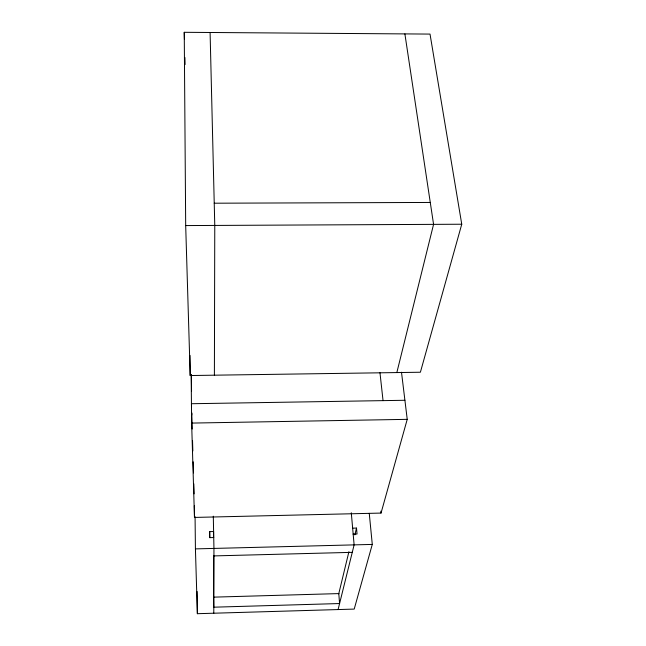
<?xml version="1.0" encoding="UTF-8"?>
<svg xmlns="http://www.w3.org/2000/svg" width="646" height="646" viewBox="0 0 646 646"><rect width="100%" height="100%" fill="white"/><g stroke="black" fill="none" stroke-linecap="round" stroke-linejoin="round"><path stroke-width="0.97" d="M213.6 537.561L213.608 531.537L209.675 531.634L209.708 537.658L213.729 537.537M213.6 597.284L213.689 555.463M213.786 613.216L213.947 548.422L213.301 516.202M214.391 375.189L214.771 225.438L210.095 32.486M338.738 593.827L348.913 551.724M354.848 534.88L356.511 528.073L352.643 528.17M338.092 609.566L354.121 544.877L351.287 512.763M396.838 372.572L433.571 224.364L404.889 33.907M369.262 513.344L372.282 544.417L354.21 609.089L197.369 613.7L195.423 548.89L195.068 516.63M191.159 374.64L191.636 423.082L194.478 517.43L381.035 513.077L407.23 419.343L401.497 372.225M461.753 224.227L420.393 372.233L190.199 375.536L185.685 225.575L184.247 32.3L430.026 34.085L461.753 224.227L185.685 225.575M353.039 534.129L357.044 534.008L356.511 528.073M195.423 548.89L372.282 544.417M213.931 555.907L352.272 552.346M404.913 400.278L191.442 403.726L191.531 406.73M191.636 423.082L407.23 419.343M214.23 203.207L430.276 202.448M379.969 372.718L383.046 400.633M380.841 511.156L381.035 513.077M191.709 412.737L192.193 429.033M192.54 440.774L192.839 450.981M193.162 461.809L193.493 472.929M193.816 483.838L194.107 493.875M184.247 32.3L184.433 39.349M184.901 57.494L185.087 64.543M209.675 531.634L209.788 537.633M197.119 591.494L197.369 613.7M194.349 505.721L194.478 517.43M191.377 374.769L191.539 390.887M191.757 413.052L191.781 415.063M190.013 355.429L190.199 375.536M338.795 593.593L213.6 597.146L213.802 607.192L339.578 603.542L338.795 593.593"/></g></svg>
